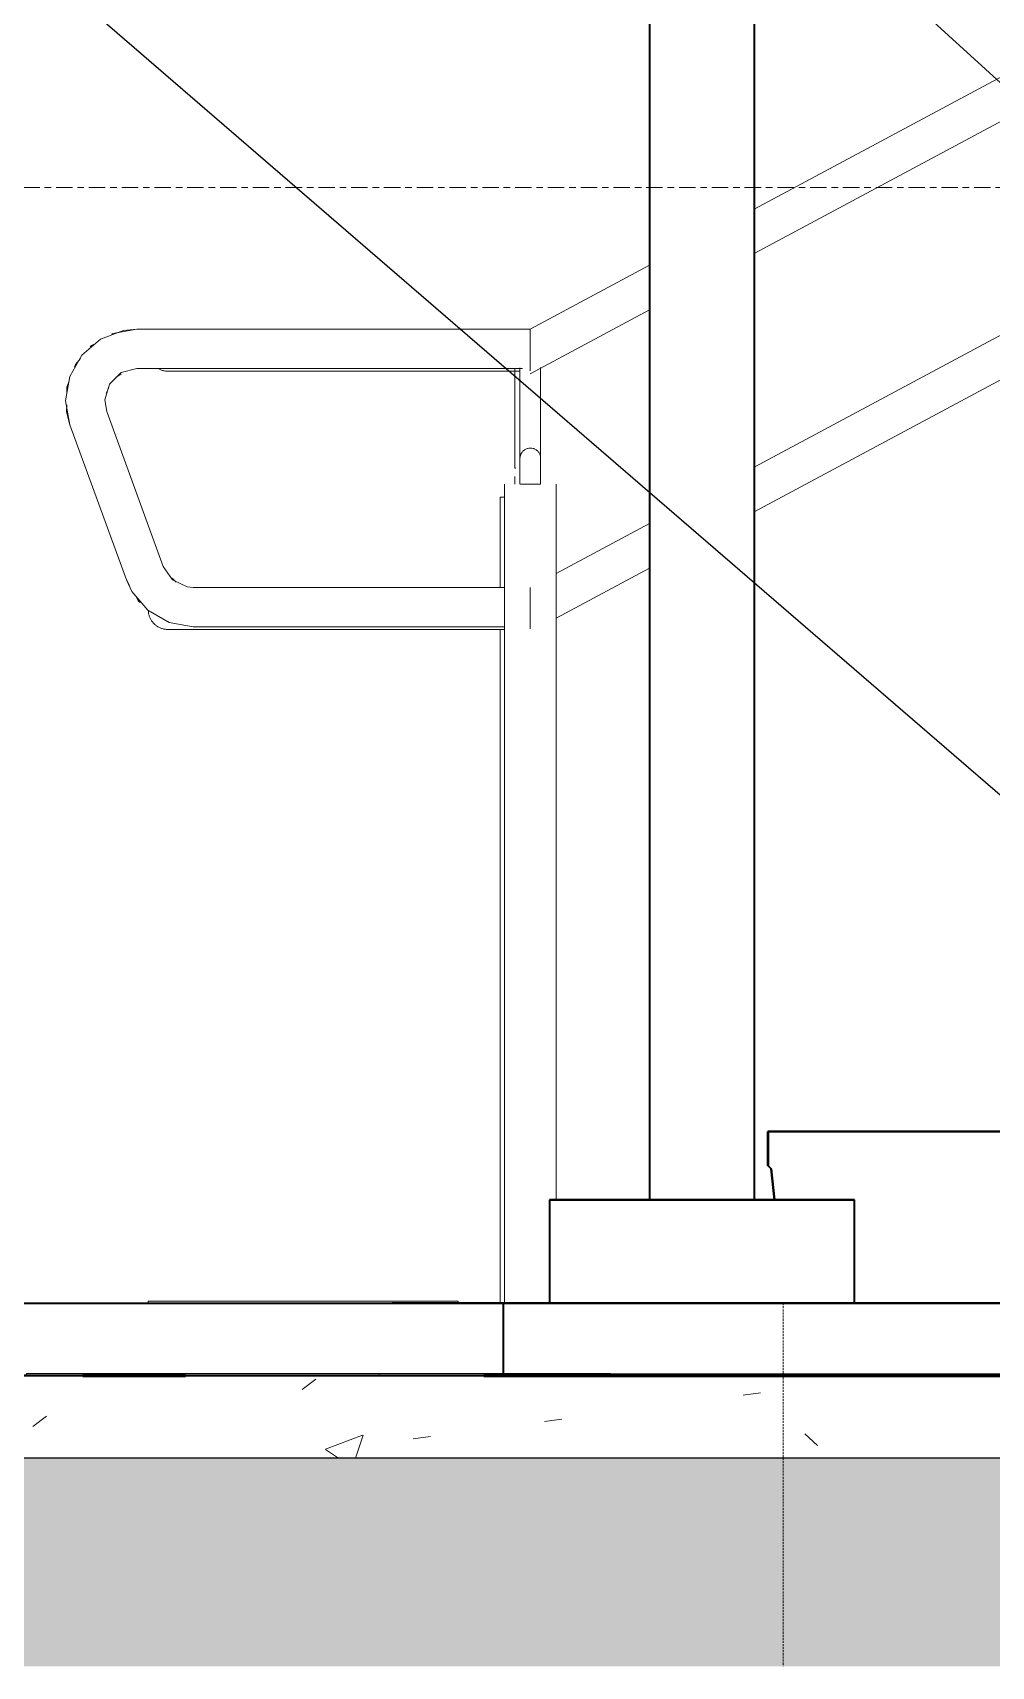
# Model space of a CAD drawing. Header units: millimetres. Extents: x 652554 to 1678317, y -308114 to 170803.
# Drawn here: x 744657 to 745586, y -100063 to -98481 of the extents above; entities that cross this region are included whole.
import ezdxf

# ---------------------------------------------------------------- set-up
doc = ezdxf.new("R2010")
doc.units = ezdxf.units.MM
doc.linetypes.add('Centre', pattern=[31.75, 6.35, -4.7625, 15.875, -4.7625])
doc.linetypes.add('DPA_Hidden 50', pattern=[3, 2, -1])
for name, color, linetype, lineweight in [('A-DETL', 7, 'Continuous', 70), ('A-DETL-GENF', 7, 'Continuous', 35), ('A-DETL-THIN', 7, 'Continuous', 25), ('A-FLOR-E', 7, 'Continuous', 35), ('A-FLOR-FNSH', 7, 'Continuous', 70), ('A-FLOR-HRAL', 7, 'Continuous', 25), ('A-FLOR-LEVL', 7, 'Continuous', 9), ('A-FLOR-PATT', 7, 'Continuous', 70), ('A-GENM', 7, 'Continuous', 9), ('A-WALL-PATT', 7, 'Continuous', 35), ('E-LITE-EQPM', 7, 'Continuous', 35), ('G-ANNO-TEXT', 7, 'Continuous', 9), ('L-SITE', 7, 'Continuous', 35), ('P-SANR-FIXT', 7, 'Continuous', 35), ('P-SANR-FIXT-HDLN', 7, 'Continuous', 9), ('S-STRS-E', 7, 'Continuous', 25), ('S-STRS-IDEN', 7, 'Continuous', 25), ('WALL-E', 7, 'Continuous', 35)]:
    doc.layers.add(name, color=color, linetype=linetype, lineweight=lineweight)

# ---------------------------------------------------------------- blocks, each defined once
blk = doc.blocks.new('PPL-C-AECM-1-PP19-SE-M3-0001_rvt-1-2241-01 ENTRANCE 2 ENLARGED ELEVATION 1')
at = {"layer": 'A-FLOR-E', "color": 7}
for p, q in [((-637430.6, 101150), (-634403.7, 101150)), ((-634403.7, 101150), (-633748.9, 101150))]:
    blk.add_line(p, q, dxfattribs=at)
blk = doc.blocks.new('DPA_GM_Tactile Tile Line Base - Decision Tactile-11944840-2241-01 ENTRANCE 2 ENLARGED ELEVATION 1')
at = {"layer": 'A-GENM', "color": 7}
for p, q in [((-634447.4, 101222), (-634747.4, 101222)), ((-634747.4, 101222), (-634447.4, 101222)), ((-634747.4, 101220), (-634747.4, 101222)), ((-634747.4, 101220), (-634747.4, 101222)), ((-634447.4, 101222), (-634747.4, 101222)), ((-634747.4, 101222), (-634447.4, 101222)), ((-634747.4, 101220), (-634747.4, 101222)), ((-634747.4, 101220), (-634747.4, 101222)), ((-634447.4, 101222), (-634747.4, 101222)), ((-634747.4, 101222), (-634447.4, 101222)), ((-634747.4, 101220), (-634747.4, 101222)), ((-634747.4, 101220), (-634747.4, 101222)), ((-634447.4, 101222), (-634747.4, 101222)), ((-634747.4, 101222), (-634447.4, 101222)), ((-634747.4, 101220), (-634747.4, 101222)), ((-634747.4, 101220), (-634747.4, 101222)), ((-634447.4, 101222), (-634747.4, 101222)), ((-634747.4, 101222), (-634447.4, 101222)), ((-634747.4, 101220), (-634747.4, 101222)), ((-634747.4, 101220), (-634747.4, 101222)), ((-634447.4, 101222), (-634747.4, 101222)), ((-634747.4, 101222), (-634447.4, 101222)), ((-634747.4, 101220), (-634747.4, 101222)), ((-634747.4, 101220), (-634747.4, 101222)), ((-634447.4, 101222), (-634747.4, 101222)), ((-634747.4, 101222), (-634447.4, 101222)), ((-634747.4, 101220), (-634747.4, 101222)), ((-634747.4, 101220), (-634747.4, 101222)), ((-634447.4, 101222), (-634747.4, 101222)), ((-634747.4, 101222), (-634447.4, 101222)), ((-634747.4, 101220), (-634747.4, 101222)), ((-634747.4, 101220), (-634747.4, 101222)), ((-634447.4, 101222), (-634747.4, 101222)), ((-634747.4, 101222), (-634447.4, 101222)), ((-634747.4, 101220), (-634747.4, 101222)), ((-634747.4, 101220), (-634747.4, 101222)), ((-634447.4, 101222), (-634747.4, 101222)), ((-634747.4, 101222), (-634447.4, 101222)), ((-634747.4, 101220), (-634747.4, 101222)), ((-634747.4, 101220), (-634747.4, 101222)), ((-634447.4, 101222), (-634747.4, 101222)), ((-634747.4, 101222), (-634447.4, 101222)), ((-634747.4, 101220), (-634747.4, 101222)), ((-634747.4, 101220), (-634747.4, 101222)), ((-634447.4, 101222), (-634747.4, 101222)), ((-634747.4, 101222), (-634447.4, 101222)), ((-634747.4, 101220), (-634747.4, 101222)), ((-634747.4, 101220), (-634747.4, 101222)), ((-634447.4, 101222), (-634747.4, 101222)), ((-634747.4, 101222), (-634447.4, 101222)), ((-634747.4, 101220), (-634747.4, 101222)), ((-634747.4, 101220), (-634747.4, 101222)), ((-634447.4, 101222), (-634747.4, 101222)), ((-634747.4, 101222), (-634447.4, 101222)), ((-634747.4, 101220), (-634747.4, 101222)), ((-634747.4, 101220), (-634747.4, 101222)), ((-634447.4, 101222), (-634447.4, 101220)), ((-634447.4, 101220), (-634447.4, 101222)), ((-634447.4, 101222), (-634447.4, 101220)), ((-634447.4, 101220), (-634447.4, 101222)), ((-634447.4, 101222), (-634447.4, 101220)), ((-634447.4, 101220), (-634447.4, 101222)), ((-634447.4, 101222), (-634447.4, 101220)), ((-634447.4, 101220), (-634447.4, 101222)), ((-634447.4, 101222), (-634447.4, 101220)), ((-634447.4, 101220), (-634447.4, 101222)), ((-634447.4, 101222), (-634447.4, 101220)), ((-634447.4, 101220), (-634447.4, 101222)), ((-634447.4, 101222), (-634447.4, 101220)), ((-634447.4, 101220), (-634447.4, 101222)), ((-634447.4, 101222), (-634447.4, 101220)), ((-634447.4, 101220), (-634447.4, 101222)), ((-634447.4, 101222), (-634447.4, 101220)), ((-634447.4, 101220), (-634447.4, 101222)), ((-634447.4, 101222), (-634447.4, 101220)), ((-634447.4, 101220), (-634447.4, 101222)), ((-634447.4, 101222), (-634447.4, 101220)), ((-634447.4, 101220), (-634447.4, 101222)), ((-634447.4, 101222), (-634447.4, 101220)), ((-634447.4, 101220), (-634447.4, 101222)), ((-634447.4, 101222), (-634447.4, 101220)), ((-634447.4, 101220), (-634447.4, 101222)), ((-634447.4, 101222), (-634447.4, 101220)), ((-634447.4, 101220), (-634447.4, 101222))]:
    blk.add_line(p, q, dxfattribs=at)
blk = doc.blocks.new('Railing - RL8A_Baluster Post _Start_-17476213-2241-01 ENTRANCE 2 ENLARGED ELEVATION 1')
at = {"layer": 'A-FLOR-HRAL', "color": 7, "lineweight": 9}
for p, q in [((-634758.4, 102162.9), (-634377.4, 102162.9)), ((-634377.4, 102127.4), (-634377.4, 102162.9)), ((-634377.4, 102162.9), (-634377.4, 102143.9)), ((-634385.1, 102124.9), (-634758.4, 102124.9)), ((-634387.4, 102057.9), (-634387.4, 102125.5)), ((-634367.4, 102125.8), (-634367.4, 102057.9)), ((-634787.5, 102083.3), (-634732.9, 101933.3)), ((-634768.6, 101920.3), (-634823.2, 102070.3)), ((-634387.4, 102012.9), (-634387.4, 102037.9)), ((-634367.4, 102037.9), (-634367.4, 102012.9)), ((-634402.4, 101220), (-634402.4, 102012.9)), ((-634387, 102012.9), (-634367.7, 102012.9)), ((-634367.7, 102012.9), (-634387, 102012.9)), ((-634377.4, 102012.9), (-634377.4, 102012.9)), ((-634377.4, 102012.9), (-634377.4, 102012.9)), ((-634352.4, 102012.9), (-634352.4, 101320)), ((-634703.8, 101912.9), (-634402.4, 101912.9)), ((-634377.4, 101912.9), (-634377.4, 101893.9)), ((-634377.4, 101880.5), (-634377.4, 101912.9)), ((-634402.4, 101874.9), (-634703.8, 101874.9)), ((-634377.4, 101877.4), (-634377.4, 101880.2))]:
    blk.add_line(p, q, dxfattribs=at)
at = {"layer": 'A-FLOR-HRAL', "color": 7, "lineweight": 9, "flags": 128}
for points in [[(-634823.2, 102070.3), (-634827.4, 102093.7), (-634823.4, 102117.1), (-634811.6, 102137.8), (-634793.6, 102153.2), (-634771.4, 102161.7), (-634758.4, 102162.9)], [(-634758.4, 102124.9), (-634773.7, 102120.9), (-634785, 102109.8), (-634789.4, 102094.6), (-634787.5, 102083.3)], [(-634387.4, 102057.9), (-634387.4, 102045.9), (-634387.4, 102038.7), (-634387.4, 102037.9)], [(-634367.4, 102037.9), (-634367.4, 102041.9), (-634367.4, 102052.3), (-634367.4, 102057.9)], [(-634703.8, 101874.9), (-634727.2, 101879), (-634747.8, 101890.8), (-634763.2, 101908.9), (-634768.6, 101920.3)], [(-634732.9, 101933.3), (-634723.9, 101920.3), (-634709.6, 101913.5), (-634703.8, 101912.9)]]:
    blk.add_lwpolyline(points, dxfattribs=at)
at = {"layer": 'A-FLOR-HRAL', "color": 7, "lineweight": 9}
blk.add_open_spline([(-634367.4, 102037.9), (-634367.4, 102038.8), (-634367.5, 102040.1), (-634368.1, 102041.7), (-634368.6, 102042.7), (-634369.1, 102043.5), (-634369.6, 102044.2), (-634370.1, 102044.8), (-634370.8, 102045.4), (-634371.5, 102046), (-634372.4, 102046.6), (-634373.5, 102047.2), (-634375.2, 102047.7), (-634377.4, 102048), (-634379.6, 102047.7), (-634381.2, 102047.2), (-634382.4, 102046.6), (-634383.3, 102046), (-634384, 102045.4), (-634384.6, 102044.8), (-634385.3, 102044), (-634385.9, 102043.1), (-634386.3, 102042.3), (-634386.7, 102041.5), (-634387.2, 102040.1), (-634387.4, 102038.8), (-634387.4, 102037.9)], degree=3, knots=[0, 0, 0, 0, 0.083333, 0.125, 0.166667, 0.1875, 0.208333, 0.25, 0.270833, 0.291667, 0.333333, 0.375, 0.416667, 0.5, 0.583333, 0.625, 0.666667, 0.708333, 0.729167, 0.75, 0.791667, 0.833333, 0.854167, 0.875, 0.916667, 1, 1, 1, 1], dxfattribs=at)
blk = doc.blocks.new('Railing - Railing-6854709-2241-01 ENTRANCE 2 ENLARGED ELEVATION 1')
at = {"layer": 'A-FLOR-HRAL', "color": 7, "lineweight": 9}
for p, q in [((-633702.4, 102274.9), (-634160.5, 102029.2)), ((-634160.5, 101986.1), (-633702.4, 102231.8)), ((-634261.9, 101974.8), (-634352.5, 101926.3)), ((-634352.4, 101883.2), (-634261.9, 101931.7))]:
    blk.add_line(p, q, dxfattribs=at)
at = {"layer": 'A-FLOR-HRAL', "color": 7, "lineweight": 9, "flags": 128}
for points in [[(-634377.4, 101891.3), (-634377.4, 101896.9), (-634377.4, 101902.1), (-634377.4, 101906.6), (-634377.4, 101910), (-634377.4, 101912.2), (-634377.4, 101912.9), (-634377.4, 101912.2), (-634377.4, 101910), (-634377.4, 101906.6), (-634377.4, 101902.1), (-634377.4, 101896.9), (-634377.4, 101893.9)], [(-634377.4, 101880.6), (-634377.4, 101885.8), (-634377.4, 101891.3)], [(-634377.4, 101872.7), (-634377.4, 101876.1), (-634377.4, 101880.2)]]:
    blk.add_lwpolyline(points, dxfattribs=at)
at = {"color": 7}
blk.add_blockref('Railing - RL8A_Baluster Post _Start_-17476213-2241-01 ENTRANCE 2 ENLARGED ELEVATION 1', (0, 0), dxfattribs=at)
blk = doc.blocks.new('Railing - RL8A_Baluster Post _Start_-V23-2241-01 ENTRANCE 2 ENLARGED ELEVATION 1')
at = {"layer": 'A-FLOR-HRAL', "color": 7, "lineweight": 9}
for p, q in [((-634377.4, 102162.9), (-634758.4, 102162.9)), ((-634758.4, 102124.9), (-634737.7, 102124.9)), ((-634367.4, 102057.9), (-634367.4, 102125.1)), ((-634778.7, 102116.2), (-634773.7, 102119.8)), ((-634788, 102101.1), (-634785.7, 102106.1)), ((-634732.9, 101933.3), (-634787.5, 102083.3)), ((-634823.2, 102070.3), (-634768.6, 101920.3)), ((-634367.4, 102012.9), (-634367.4, 102037.9)), ((-634392.2, 102012.9), (-634392.2, 102012.9)), ((-634387.4, 102021.6), (-634387.4, 102020.2)), ((-634372.6, 102012.9), (-634372.6, 102012.9)), ((-634372.4, 102012.9), (-634367.7, 102012.9)), ((-634367.7, 102012.9), (-634372.4, 102012.9)), ((-634768.6, 101920.3), (-634765.5, 101914.9)), ((-634720.3, 101918.1), (-634724.2, 101922)), ((-634406.7, 101912.9), (-634703.8, 101912.9))]:
    blk.add_line(p, q, dxfattribs=at)
at = {"layer": 'A-FLOR-HRAL', "color": 7, "lineweight": 9, "flags": 128}
for points in [[(-634758.4, 102162.9), (-634781.8, 102158.8), (-634782.9, 102158.1)], [(-634800.5, 102148.1), (-634802.4, 102147), (-634803.5, 102145.7)], [(-634813, 102134.6), (-634817.8, 102128.9), (-634818.9, 102126.2)], [(-634824.2, 102111.9), (-634826.2, 102106.7), (-634826.3, 102100.7)], [(-634826.4, 102089.7), (-634826.5, 102082.9), (-634823.2, 102070.3)], [(-634367.4, 102037.9), (-634367.4, 102041.9), (-634367.4, 102052.3), (-634367.4, 102057.9)], [(-634759.4, 101904.4), (-634756.8, 101899.7), (-634755.1, 101898.3)]]:
    blk.add_lwpolyline(points, dxfattribs=at)
blk = doc.blocks.new('Railing - Railing-6854713-2241-01 ENTRANCE 2 ENLARGED ELEVATION 1')
at = {"color": 7}
blk.add_blockref('Railing - RL8A_Baluster Post _Start_-V23-2241-01 ENTRANCE 2 ENLARGED ELEVATION 1', (0, 0), dxfattribs=at)
blk = doc.blocks.new('Top Rail Type - Top Rail_Internal_-6854721-2241-01 ENTRANCE 2 ENLARGED ELEVATION 1')
at = {"layer": 'A-FLOR-HRAL', "color": 7, "lineweight": 9}
for p, q in [((-631977.4, 103450), (-632457.4, 103192.6)), ((-631737.4, 103450), (-631977.4, 103450)), ((-631737.4, 103431), (-631737.4, 103414.5)), ((-631737.4, 103431), (-631737.4, 103431)), ((-632439.4, 103159.1), (-631967.8, 103412)), ((-631967.8, 103412), (-631745.1, 103412)), ((-632457.4, 103192.6), (-632567.4, 103133.6)), ((-632567.4, 103090.5), (-632439.4, 103159.1)), ((-632669, 103079.1), (-633677.4, 102538.3)), ((-633659.4, 102504.8), (-632669, 103036)), ((-633677.4, 102538.3), (-634160.5, 102279.2)), ((-634160.5, 102236.1), (-633659.4, 102504.8)), ((-634262, 102224.8), (-634377.4, 102162.9)), ((-634377.4, 102119.8), (-634262, 102181.6))]:
    blk.add_line(p, q, dxfattribs=at)
at = {"layer": 'A-FLOR-HRAL', "color": 7, "lineweight": 9, "flags": 128}
for points in [[(-634377.4, 102141.3), (-634377.4, 102146.9), (-634377.4, 102152.1), (-634377.4, 102156.6), (-634377.4, 102160), (-634377.4, 102162.2), (-634377.4, 102162.9), (-634377.4, 102162.2), (-634377.4, 102160), (-634377.4, 102156.6), (-634377.4, 102152.1), (-634377.4, 102146.9), (-634377.4, 102143.9)], [(-634377.4, 102122.7), (-634377.4, 102126.1), (-634377.4, 102130.6), (-634377.4, 102135.8), (-634377.4, 102141.3)]]:
    blk.add_lwpolyline(points, dxfattribs=at)
at = {"layer": 'A-FLOR-HRAL', "color": 7, "lineweight": 9}
for points, knots in [([(-631972.6, 103431), (-631973, 103432.7), (-631973.9, 103436), (-631975, 103440.6), (-631976, 103444.6), (-631977, 103448.7), (-631977.6, 103450.9), (-631977, 103448.7), (-631976, 103444.6), (-631975, 103440.6), (-631973.9, 103436), (-631973, 103432.7), (-631972.6, 103431)], [0, 0, 0, 0, 0.083333, 0.166667, 0.25, 0.333333, 0.5, 0.666667, 0.75, 0.833333, 0.916667, 1, 1, 1, 1]), ([(-631967.8, 103412), (-631967.8, 103412), (-631968.2, 103413.3), (-631969.2, 103417.4), (-631970.2, 103421.4), (-631971.3, 103426), (-631972.2, 103429.3), (-631972.6, 103431)], [0.5, 0.5, 0.5, 0.5, 0.6666667, 0.75, 0.8333333, 0.9166667, 1, 1, 1, 1])]:
    blk.add_open_spline(points, degree=3, knots=knots, dxfattribs=at)
blk.add_open_spline([(-631972.6, 103431), (-631972.2, 103429.3), (-631971.3, 103426), (-631970.2, 103421.4), (-631969.2, 103417.4), (-631968.4, 103414.4), (-631968.1, 103413.1), (-631968, 103412.7)], degree=3, dxfattribs=at)
blk = doc.blocks.new('Railing - RL10_Baluster Post _Start_-14379352-2241-01 ENTRANCE 2 ENLARGED ELEVATION 1')
at = {"layer": 'A-FLOR-HRAL', "color": 7, "lineweight": 9}
for p, q in [((-634392.4, 102068.2), (-634392.4, 102124.9)), ((-634542.4, 102122.2), (-634597.4, 102122.2)), ((-634387.3, 102122.2), (-634542.4, 102122.2)), ((-634392.4, 102068.2), (-634392.4, 102122.2)), ((-634392.4, 102012.9), (-634392.4, 102020.2)), ((-634387.5, 102020.2), (-634387.5, 102020.2)), ((-634406.7, 101912.8), (-634406.7, 102000.2)), ((-634402.8, 102000.2), (-634406.7, 102000.2)), ((-634406.7, 102000.2), (-634402.8, 102000.2)), ((-634542.4, 101872.2), (-634597.4, 101872.2)), ((-634402.4, 101872.2), (-634542.4, 101872.2)), ((-634406.7, 101220), (-634406.7, 101872.2))]:
    blk.add_line(p, q, dxfattribs=at)
at = {"layer": 'A-FLOR-HRAL', "color": 7, "lineweight": 9, "flags": 128}
for points in [[(-634738, 102124.8), (-634737.3, 102124.5), (-634736.6, 102124.1), (-634736, 102123.8), (-634735.3, 102123.5), (-634734.5, 102123.3), (-634733.8, 102123), (-634733.1, 102122.8), (-634732.3, 102122.6), (-634731.6, 102122.5), (-634730.8, 102122.4), (-634730.1, 102122.3), (-634729.3, 102122.2), (-634728.6, 102122.2), (-634728.4, 102122.2)], [(-634597.4, 102122.2), (-634602.6, 102122.2), (-634607.8, 102122.2), (-634613.1, 102122.2), (-634618.2, 102122.2), (-634623.4, 102122.2), (-634628.5, 102122.2), (-634633.6, 102122.2), (-634638.6, 102122.2), (-634643.5, 102122.2), (-634648.4, 102122.2), (-634653.2, 102122.2), (-634657.9, 102122.2), (-634662.5, 102122.2), (-634667, 102122.2), (-634671.3, 102122.2), (-634675.6, 102122.2), (-634679.7, 102122.2), (-634683.8, 102122.2), (-634687.6, 102122.2), (-634691.3, 102122.2), (-634694.9, 102122.2), (-634698.3, 102122.2), (-634701.6, 102122.2), (-634704.7, 102122.2), (-634707.6, 102122.2), (-634710.3, 102122.2), (-634712.9, 102122.2), (-634715.3, 102122.2), (-634717.5, 102122.2), (-634719.5, 102122.2), (-634721.3, 102122.2), (-634722.9, 102122.2), (-634724.3, 102122.2), (-634725.5, 102122.2), (-634726.5, 102122.2), (-634727.3, 102122.2), (-634727.8, 102122.2), (-634728.2, 102122.2), (-634728.4, 102122.2), (-634728.4, 102122.2)], [(-634728.4, 102122.2), (-634728.3, 102122.2), (-634728, 102122.2), (-634727.4, 102122.2), (-634726.7, 102122.2), (-634725.8, 102122.2), (-634724.6, 102122.2), (-634723.3, 102122.2), (-634721.7, 102122.2), (-634720, 102122.2), (-634718, 102122.2), (-634715.9, 102122.2), (-634713.6, 102122.2), (-634711.1, 102122.2), (-634708.4, 102122.2), (-634705.5, 102122.2), (-634702.4, 102122.2), (-634699.2, 102122.2), (-634695.9, 102122.2), (-634692.3, 102122.2), (-634688.6, 102122.2), (-634684.8, 102122.2), (-634680.8, 102122.2), (-634676.7, 102122.2), (-634672.5, 102122.2), (-634668.2, 102122.2), (-634663.7, 102122.2), (-634659.1, 102122.2), (-634654.4, 102122.2), (-634649.7, 102122.2), (-634644.8, 102122.2), (-634639.9, 102122.2), (-634634.9, 102122.2), (-634629.9, 102122.2), (-634624.8, 102122.2), (-634619.6, 102122.2), (-634614.5, 102122.2), (-634609.2, 102122.2), (-634604, 102122.2), (-634598.8, 102122.2), (-634597.4, 102122.2)], [(-634392.4, 102068.2), (-634392.4, 102066.7), (-634392.4, 102065.2), (-634392.4, 102063.7), (-634392.4, 102062.2), (-634392.4, 102060.7), (-634392.4, 102059.2), (-634392.4, 102057.7), (-634392.4, 102056.3), (-634392.4, 102054.8), (-634392.4, 102053.7)], [(-634392.4, 102030.2), (-634392.4, 102030.3), (-634392.4, 102030.3), (-634392.4, 102030.5), (-634392.4, 102030.7), (-634392.4, 102031), (-634392.4, 102031.3), (-634392.4, 102031.7), (-634392.4, 102032.2), (-634392.4, 102032.7), (-634392.4, 102033.2), (-634392.4, 102033.8), (-634392.4, 102034.5), (-634392.4, 102035.2), (-634392.4, 102036), (-634392.4, 102036.9), (-634392.4, 102037.7), (-634392.4, 102038.7), (-634392.4, 102039.7), (-634392.4, 102040.7), (-634392.4, 102041.7), (-634392.4, 102042.9), (-634392.4, 102044), (-634392.4, 102045.2), (-634392.4, 102046.4), (-634392.4, 102047.7), (-634392.4, 102049), (-634392.4, 102050.3), (-634392.4, 102051.7), (-634392.4, 102053), (-634392.4, 102054.5), (-634392.4, 102055.9), (-634392.4, 102057.3), (-634392.4, 102058.8), (-634392.4, 102060.3), (-634392.4, 102061.8), (-634392.4, 102063.3), (-634392.4, 102064.8), (-634392.4, 102066.3), (-634392.4, 102067.8), (-634392.4, 102068.2)], [(-634392.4, 102053.4), (-634392.4, 102052), (-634392.4, 102050.7), (-634392.4, 102049.3), (-634392.4, 102048), (-634392.4, 102046.8), (-634392.4, 102045.5), (-634392.4, 102044.3), (-634392.4, 102043.2), (-634392.4, 102042), (-634392.4, 102041), (-634392.4, 102039.9), (-634392.4, 102038.9), (-634392.4, 102038), (-634392.4, 102037.1), (-634392.4, 102036.2), (-634392.4, 102035.5), (-634392.4, 102034.7), (-634392.4, 102034), (-634392.4, 102033.4)], [(-634392.4, 102031.8), (-634392.4, 102031.4), (-634392.4, 102031.1), (-634392.4, 102030.8), (-634392.4, 102030.5), (-634392.4, 102030.4), (-634392.4, 102030.3), (-634392.4, 102030.2), (-634392.4, 102030.2)], [(-634392.4, 102030.2), (-634392.4, 102029.8), (-634392.3, 102029.4), (-634392.3, 102029), (-634392.2, 102028.6), (-634392.2, 102028.2), (-634392.1, 102027.8)], [(-634747.4, 101890.5), (-634747.3, 101889.7), (-634747.2, 101888.9), (-634747.1, 101888.2), (-634747, 101887.4), (-634746.8, 101886.7), (-634746.6, 101886), (-634746.4, 101885.2), (-634746.2, 101884.5), (-634745.9, 101883.8), (-634745.6, 101883.1), (-634745.2, 101882.4), (-634744.9, 101881.8), (-634744.5, 101881.1), (-634744.1, 101880.5), (-634743.6, 101879.9), (-634743.1, 101879.3), (-634742.7, 101878.7), (-634742.1, 101878.1), (-634741.6, 101877.6), (-634741.1, 101877.1), (-634740.5, 101876.6), (-634739.9, 101876.1), (-634739.3, 101875.7), (-634738.6, 101875.2), (-634738, 101874.8), (-634737.3, 101874.5), (-634736.6, 101874.1), (-634736, 101873.8), (-634735.3, 101873.5), (-634734.5, 101873.3), (-634733.8, 101873), (-634733.1, 101872.8), (-634732.3, 101872.6), (-634731.6, 101872.5), (-634730.8, 101872.4), (-634730.1, 101872.3), (-634729.3, 101872.2), (-634728.6, 101872.2), (-634728.4, 101872.2)], [(-634597.4, 101872.2), (-634602.6, 101872.2), (-634607.8, 101872.2), (-634613.1, 101872.2), (-634618.2, 101872.2), (-634623.4, 101872.2), (-634628.5, 101872.2), (-634633.6, 101872.2), (-634638.6, 101872.2), (-634643.5, 101872.2), (-634648.4, 101872.2), (-634653.2, 101872.2), (-634657.9, 101872.2), (-634662.5, 101872.2), (-634667, 101872.2), (-634671.3, 101872.2), (-634675.6, 101872.2), (-634679.7, 101872.2), (-634683.8, 101872.2), (-634687.6, 101872.2), (-634691.3, 101872.2), (-634694.9, 101872.2), (-634698.3, 101872.2), (-634701.6, 101872.2), (-634704.7, 101872.2), (-634707.6, 101872.2), (-634710.3, 101872.2), (-634712.9, 101872.2), (-634715.3, 101872.2), (-634717.5, 101872.2), (-634719.5, 101872.2), (-634721.3, 101872.2), (-634722.9, 101872.2), (-634724.3, 101872.2), (-634725.5, 101872.2), (-634726.5, 101872.2), (-634727.3, 101872.2), (-634727.8, 101872.2), (-634728.2, 101872.2), (-634728.4, 101872.2), (-634728.4, 101872.2)], [(-634728.4, 101872.2), (-634728.3, 101872.2), (-634728, 101872.2), (-634727.4, 101872.2), (-634726.7, 101872.2), (-634725.8, 101872.2), (-634724.6, 101872.2), (-634723.3, 101872.2), (-634721.7, 101872.2), (-634720, 101872.2), (-634718, 101872.2), (-634715.9, 101872.2), (-634713.6, 101872.2), (-634711.1, 101872.2), (-634708.4, 101872.2), (-634705.5, 101872.2), (-634702.4, 101872.2), (-634699.2, 101872.2), (-634695.9, 101872.2), (-634692.3, 101872.2), (-634688.6, 101872.2), (-634684.8, 101872.2), (-634680.8, 101872.2), (-634676.7, 101872.2), (-634672.5, 101872.2), (-634668.2, 101872.2), (-634663.7, 101872.2), (-634659.1, 101872.2), (-634654.4, 101872.2), (-634649.7, 101872.2), (-634644.8, 101872.2), (-634639.9, 101872.2), (-634634.9, 101872.2), (-634629.9, 101872.2), (-634624.8, 101872.2), (-634619.6, 101872.2), (-634614.5, 101872.2), (-634609.2, 101872.2), (-634604, 101872.2), (-634598.8, 101872.2), (-634597.4, 101872.2)]]:
    blk.add_lwpolyline(points, dxfattribs=at)
blk = doc.blocks.new('Railing - Railing-6856297-2241-01 ENTRANCE 2 ENLARGED ELEVATION 1')
at = {"color": 7}
blk.add_blockref('Railing - RL10_Baluster Post _Start_-14379352-2241-01 ENTRANCE 2 ENLARGED ELEVATION 1', (0, 0), dxfattribs=at)
blk = doc.blocks.new('SI-PARK-PEDESTRIAN CROSSING-300 - PEDESTRIAN CROSSING - 800_W_-17237278-2241-01 ENTRANCE 2 ENLARGED ELEVATION 1')
at = {"layer": 'L-SITE', "color": 7, "lineweight": 9}
for p, q in [((-634971.9, 101152), (-635142.6, 101152)), ((-635142.6, 101152), (-635142.6, 101150)), ((-635142.6, 101150), (-634971.9, 101150)), ((-634971.9, 101150), (-634971.9, 101152)), ((-634865.2, 101152), (-634523.8, 101152)), ((-634865.2, 101150), (-634865.2, 101152)), ((-634523.8, 101150), (-634865.2, 101150)), ((-634299.8, 101152), (-634523.8, 101152)), ((-634523.8, 101152), (-634523.8, 101150)), ((-634523.8, 101150), (-634299.8, 101150)), ((-634299.8, 101150), (-634299.8, 101152))]:
    blk.add_line(p, q, dxfattribs=at)
blk = doc.blocks.new('ACM_L14 - LED Street Light Luminaire with Wide Light - PRA4-CB-8-V154-2241-01 ENTRANCE 2 ENLARGED ELEVATION 1')
at = {"layer": 'E-LITE-EQPM', "color": 7}
for p, q in [((-634262, 113220), (-634262, 101320)), ((-634160.4, 101320), (-634160.4, 113155.8)), ((-634358.9, 101320), (-634358.9, 101220)), ((-634358.9, 101320), (-634063.6, 101320)), ((-634063.6, 101320), (-634358.9, 101320)), ((-634160.4, 101320), (-634262, 101320)), ((-634262, 101320), (-634160.4, 101320)), ((-634063.6, 101220), (-634063.6, 101320)), ((-634511.2, 101220), (-633911.2, 101220)), ((-633911.2, 101220), (-634511.2, 101220)), ((-634358.9, 101220), (-634063.6, 101220)), ((-634063.6, 101220), (-634358.9, 101220))]:
    blk.add_line(p, q, dxfattribs=at)
blk = doc.blocks.new('PB-DRAIN-CHANNEL_TYPE B_GRATING - 175W X 100D-17508237-2241-01 ENTRANCE 2 ENLARGED ELEVATION 1')
at = {"layer": 'P-SANR-FIXT', "color": 7}
for p, q in [((-634317.4, 101220), (-634322.4, 101220)), ((-634152.4, 101220), (-634147.4, 101220))]:
    blk.add_line(p, q, dxfattribs=at)
at = {"layer": 'P-SANR-FIXT', "color": 7, "lineweight": 9}
for p, q in [((-634317.4, 101220), (-634152.4, 101220)), ((-634152.4, 101220), (-634317.4, 101220))]:
    blk.add_line(p, q, dxfattribs=at)
at = {"layer": 'P-SANR-FIXT-HDLN', "color": 7}
blk.add_line((-634322.4, 101220), (-634147.4, 101220), dxfattribs=at)
blk.add_line((-634322.4, 101220), (-634147.4, 101220), dxfattribs=at)
blk.add_line((-634322.4, 101220), (-634147.4, 101220), dxfattribs=at)
blk.add_line((-634322.4, 101220), (-634147.4, 101220), dxfattribs=at)

msp = doc.modelspace()

# ---------------------------------------------------------------- hatches: boundary and pattern name
at = {"layer": 'A-DETL-GENF', "lineweight": 9}
h = msp.add_hatch(dxfattribs=at)
h.set_pattern_fill('FP_9', style=0, pattern_type=2)
h.set_pattern_definition([(45, (755994.4, -200931.02), (0, 224.5064), [158.75, -158.75]), (45, (755952.3, -200888.92), (0, 224.5064), [158.75, -158.75]), (45, (755910.2, -200846.83), (0, 224.5064), [158.75, -158.75]), (135, (755910.2, -200818.76), (-224.5064, 1e-14), [158.75, -158.75]), (135, (755952.3, -200776.67), (-224.5064, 1e-14), [158.75, -158.75]), (135, (755994.4, -200734.57), (-224.5064, 1e-14), [158.75, -158.75])])
h.paths.add_polyline_path([(738827.0747, -100062.6131), (760509.0696, -100062.6131), (760509.0696, -99861.019), (738827.0747, -99861.019)])
at = {"layer": 'A-FLOR-PATT', "lineweight": 9}
h = msp.add_hatch(dxfattribs=at)
h.set_pattern_fill('FP_1', style=0, pattern_type=2)
h.set_pattern_definition([(50, (755994.4, -200931.02), (364.3679, -31.8783), [38.1, -419.1]), (355, (755994.4, -200931.02), (-70.4859, 382.1133), [30.48, -335.28]), (100.451, (756024.76, -200933.68), (293.885, 350.2334), [32.38, -356.18]), (46.184, (755994.4, -200829.4), (542.1585, -84.0858), [57.15, -628.65]), (96.636, (756039.57, -200836.4), (474.805, 494.8554), [48.57, -534.27]), (351.184, (755994.4, -200829.4), (474.8102, 494.85), [45.72, -502.92]), (21, (756045.2, -200854.82), (303.2285, -204.5305), [38.1, -419.1]), (326, (756045.2, -200854.82), (123.6039, 368.376), [30.48, -335.28]), (71.451, (756070.46, -200871.86), (426.8341, 163.8427), [32.38, -356.18]), (37.5, (755994.4, -200931.02), (6.17665, 169.11015), [16.764, -314.452, 16.764, -323.596, -336.55]), (37.5, (755994.4, -200931.02), (6.17665, 169.11015), [-671.576, 16.764, -319.786]), (7.5, (755994.4, -200931.02), (133.63888, 200.3615), [16.764, -177.292, 16.764, -306.832, -128.27]), (7.5, (755994.4, -200931.02), (133.63888, 200.3615), [-517.652, 16.764, -111.506]), (327.5, (755881.11, -200931.02), (271.18182, -11.45836), [16.764, -110.236, 16.764, -379.476, -525.78]), (327.5, (755881.11, -200931.02), (271.18182, -11.45836), [-523.24, 16.764, -509.016]), (317.5, (755830.3, -200931.02), (296.2585, 50.85285), [16.764, -148.336, 16.764, -246.38, -373.38]), (317.5, (755830.3, -200931.02), (296.2585, 50.85285), [-428.244, 16.764, -356.616])])
h.paths.add_polyline_path([(744247.5734, -99861.019), (745767.6922, -99861.019), (745767.6922, -99781.019), (738827.0747, -99781.019), (738827.0747, -99861.019), (741537.3241, -99861.019)])
at = {"layer": 'A-WALL-PATT', "lineweight": 9}
h = msp.add_hatch(dxfattribs=at)
h.set_pattern_fill('FP_7', style=0, pattern_type=2)
h.set_pattern_definition([(90, (745369.2, -99711), (-1500, 9e-14), [])])
h.paths.add_polyline_path([(746026.1746, -99711.019), (746184.1521, -99711.019), (746184.1521, -99561.019), (746182.175, -99561.019), (746182.175, -99546.019), (746167.175, -99546.019), (746167.175, -99531.019), (746147.175, -99531.019), (746147.175, -99212.269), (745989.175, -99212.269), (745989.175, -99245.269), (745992.2965, -99248.3905), (746006.3959, -99378.519), (745679.175, -99378.519), (745679.175, -99411.519), (745682.2965, -99414.6405), (745696.3959, -99544.769), (745369.175, -99544.769), (745369.175, -99577.769), (745372.2965, -99580.8905), (745375.5609, -99611.019), (745452.9588, -99611.019), (745452.9588, -99711.019), (745941.4793, -99711.019)])

# ---------------------------------------------------------------- linework, layer by layer
at = {"layer": 'A-DETL', "color": 7, "linetype": 'DPA_Hidden 50', "lineweight": 9}
msp.add_line((745384.1521, -99711.019), (745384.1521, -100062.6131), dxfattribs=at)
at = {"layer": 'A-DETL', "color": 7}
for p, q in [((744805.216, -99781.019), (744705.6518, -99781.019)), ((744805.216, -99781.019), (744705.6518, -99781.019)), ((744805.216, -99781.019), (744705.6518, -99781.019)), ((745112.8948, -99781.019), (745094.2264, -99781.019)), ((745112.8948, -99781.019), (745094.2264, -99781.019)), ((745112.8948, -99781.019), (745094.2264, -99781.019)), ((745438.8986, -99781.019), (745112.8948, -99781.019)), ((745438.8986, -99781.019), (745112.8948, -99781.019)), ((745438.8986, -99781.019), (745112.8948, -99781.019)), ((745767.6922, -99781.019), (745438.9019, -99781.019)), ((745767.6922, -99781.019), (745438.9019, -99781.019)), ((745767.6922, -99781.019), (745438.9019, -99781.019))]:
    msp.add_line(p, q, dxfattribs=at)
at = {"layer": 'A-DETL-THIN', "color": 7}
msp.add_line((760509.0696, -99861.019), (738827.0747, -99861.019), dxfattribs=at)
at = {"layer": 'A-FLOR-E', "color": 7}
for p, q in [((742085.9648, -99711.019), (745112.8948, -99711.019)), ((745112.8948, -99711.019), (745112.8948, -99779.019)), ((745112.8948, -99711.019), (745767.6922, -99711.019)), ((745112.8948, -99781.019), (742085.9648, -99781.019)), ((745767.6922, -99781.019), (745112.8948, -99781.019))]:
    msp.add_line(p, q, dxfattribs=at)
at = {"layer": 'A-FLOR-FNSH', "color": 7, "lineweight": 25}
msp.add_line((745767.6922, -99781.019), (738827.0747, -99781.019), dxfattribs=at)
at = {"layer": 'A-FLOR-LEVL', "color": 7, "linetype": 'Centre'}
for p, q in [((741176.3131, -98631.019), (763874.9509, -98631.019)), ((738408.1734, -99711.019), (763874.9509, -99711.019)), ((738408.1734, -99781.019), (763167.6491, -99781.019))]:
    msp.add_line(p, q, dxfattribs=at)
at = {"layer": 'G-ANNO-TEXT', "color": 7}
msp.add_line((746193.7103, -99077.0587), (744633.489, -97651.2811), dxfattribs=at)
at = {"layer": 'S-STRS-E', "color": 7}
for p, q in [((745369.175, -99544.769), (745376.175, -99544.769)), ((745369.175, -99569.769), (745369.175, -99544.769)), ((745378.175, -99544.769), (745385.175, -99544.769)), ((745387.175, -99544.769), (745394.175, -99544.769)), ((745396.175, -99544.769), (745403.175, -99544.769)), ((745405.175, -99544.769), (745412.175, -99544.769)), ((745414.175, -99544.769), (745419.175, -99544.769)), ((745419.675, -99544.769), (745696.3959, -99544.769)), ((745369.175, -99577.769), (745369.175, -99570.269)), ((745371.175, -99579.769), (745369.175, -99577.769)), ((745375.5609, -99611.019), (745372.2965, -99580.8905))]:
    msp.add_line(p, q, dxfattribs=at)
at = {"layer": 'S-STRS-IDEN', "color": 7}
msp.add_line((745809.7195, -99405.272), (744297.8035, -98100.4759), dxfattribs=at)
at = {"layer": 'WALL-E', "color": 7}
for p, q in [((745696.3959, -99544.769), (745369.175, -99544.769)), ((745369.175, -99544.769), (745369.175, -99577.769)), ((745369.175, -99577.769), (745369.175, -99544.769)), ((745369.175, -99544.769), (745696.3959, -99544.769)), ((745696.3959, -99544.769), (745369.175, -99544.769)), ((745369.175, -99544.769), (745369.175, -99577.769)), ((745369.175, -99577.769), (745369.175, -99544.769)), ((745369.175, -99544.769), (745696.3959, -99544.769)), ((745369.175, -99577.769), (745372.2965, -99580.8905)), ((745372.2965, -99580.8905), (745369.175, -99577.769)), ((745369.175, -99577.769), (745372.2965, -99580.8905)), ((745372.2965, -99580.8905), (745369.175, -99577.769)), ((745372.2965, -99580.8905), (745375.5609, -99611.019)), ((745375.5609, -99611.019), (745372.2965, -99580.8905)), ((745372.2965, -99580.8905), (745375.5609, -99611.019)), ((745375.5609, -99611.019), (745372.2965, -99580.8905)), ((745386.3959, -99711.019), (746217.175, -99711.019)), ((747404.1521, -99711.019), (745386.3959, -99711.019))]:
    msp.add_line(p, q, dxfattribs=at)

# ---------------------------------------------------------------- block references
at = {"color": 7, "lineweight": 5}
msp.add_blockref('PPL-C-AECM-1-PP19-SE-M3-0001_rvt-1-2241-01 ENTRANCE 2 ENLARGED ELEVATION 1', (1379516.5465, -200931.019), dxfattribs=at)
at = {"layer": 'A-FLOR-HRAL', "color": 7, "lineweight": 9}
for name in ['Railing - Railing-6854709-2241-01 ENTRANCE 2 ENLARGED ELEVATION 1', 'Railing - Railing-6856297-2241-01 ENTRANCE 2 ENLARGED ELEVATION 1', 'Top Rail Type - Top Rail_Internal_-6854721-2241-01 ENTRANCE 2 ENLARGED ELEVATION 1', 'Railing - Railing-6854713-2241-01 ENTRANCE 2 ENLARGED ELEVATION 1']:
    msp.add_blockref(name, (1379516.5465, -200931.019), dxfattribs=at)
at = {"layer": 'A-GENM', "color": 7}
msp.add_blockref('DPA_GM_Tactile Tile Line Base - Decision Tactile-11944840-2241-01 ENTRANCE 2 ENLARGED ELEVATION 1', (1379516.5465, -200931.019), dxfattribs=at)
at = {"layer": 'E-LITE-EQPM', "color": 7}
msp.add_blockref('ACM_L14 - LED Street Light Luminaire with Wide Light - PRA4-CB-8-V154-2241-01 ENTRANCE 2 ENLARGED ELEVATION 1', (1379516.5465, -200931.019), dxfattribs=at)
at = {"layer": 'L-SITE', "color": 7, "lineweight": 9}
msp.add_blockref('SI-PARK-PEDESTRIAN CROSSING-300 - PEDESTRIAN CROSSING - 800_W_-17237278-2241-01 ENTRANCE 2 ENLARGED ELEVATION 1', (1379516.5465, -200931.019), dxfattribs=at)
at = {"layer": 'P-SANR-FIXT', "color": 7}
msp.add_blockref('PB-DRAIN-CHANNEL_TYPE B_GRATING - 175W X 100D-17508237-2241-01 ENTRANCE 2 ENLARGED ELEVATION 1', (1379516.5465, -200931.019), dxfattribs=at)

doc.saveas('drawing.dxf')
